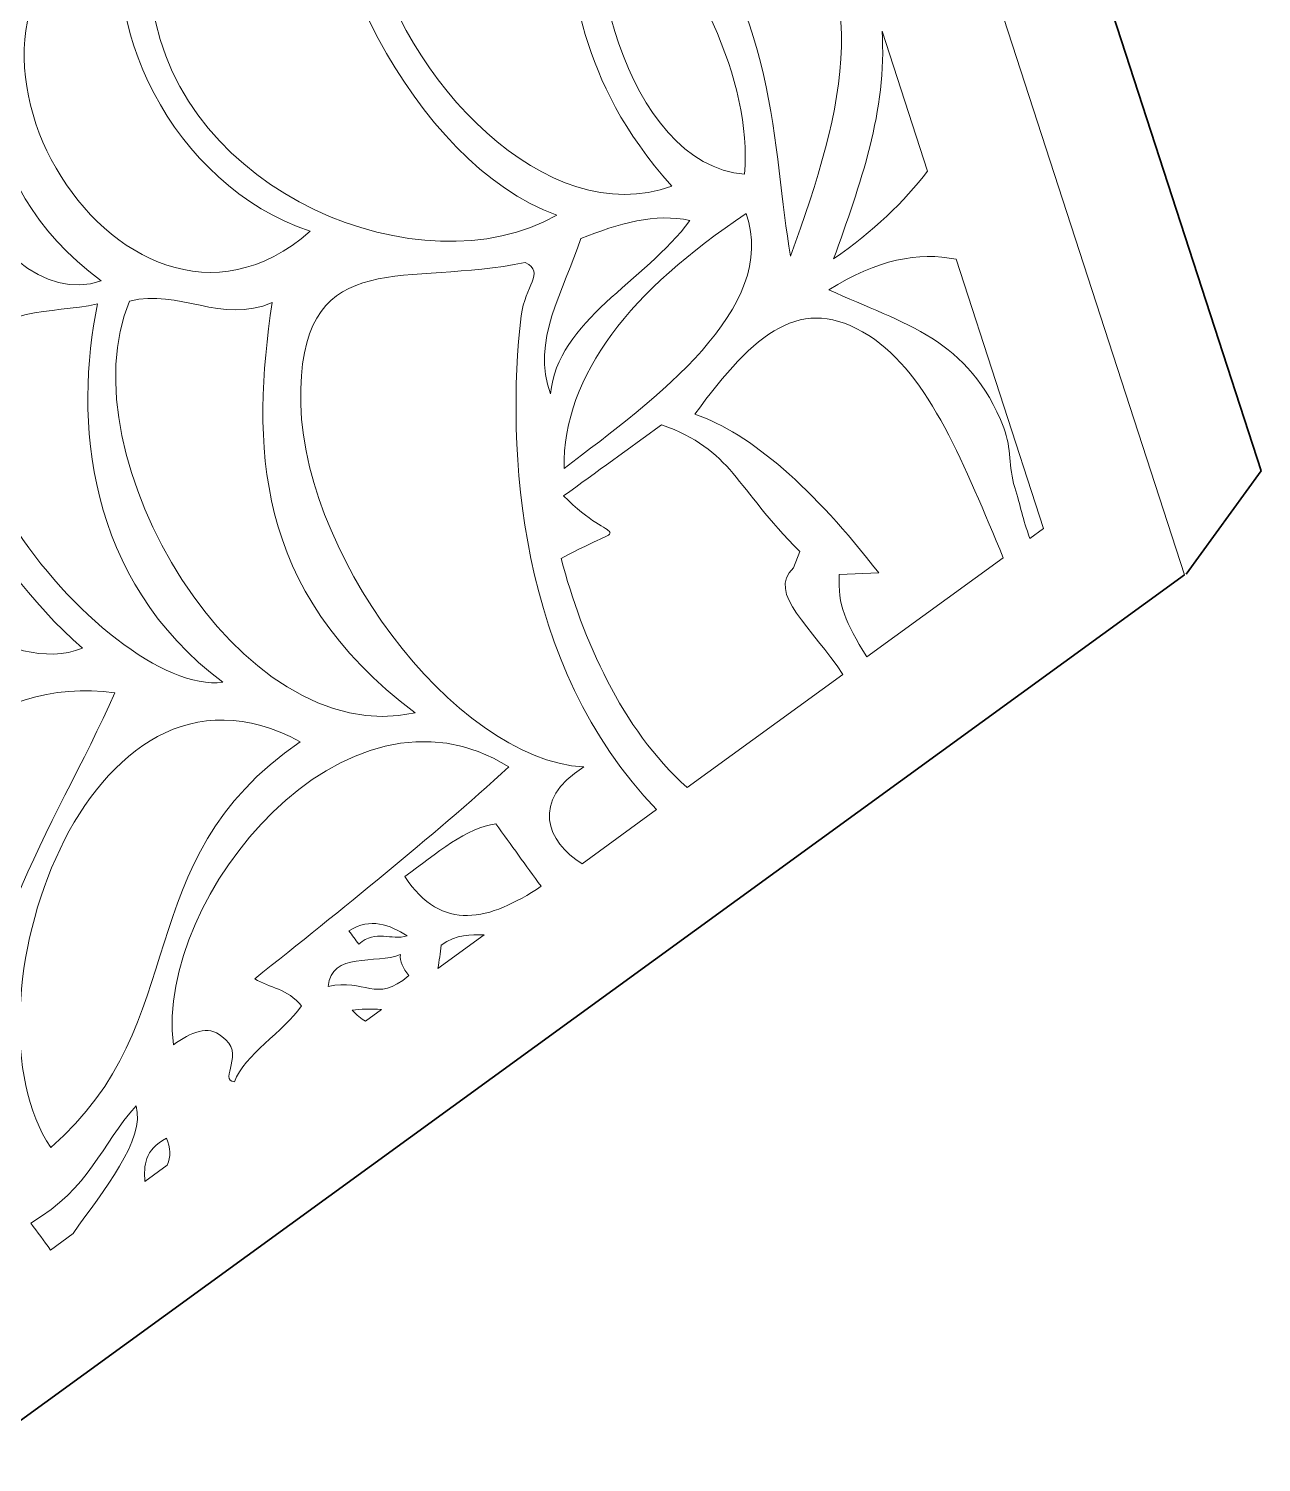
# Model space of a CAD drawing. Header units: millimetres. Extents: x -210 to 134, y -139 to 86.
# Drawn here: x 71.32 to 95.8, y -35.07 to -6.6 of the extents above; entities that cross this region are included whole.
import ezdxf

# ---------------------------------------------------------------- set-up
doc = ezdxf.new("R2010")
doc.units = ezdxf.units.MM
doc.header["$MEASUREMENT"] = 0
for name, color, linetype in [('Side 2 Detail', 7, 'Continuous'), ('Side 2 Outline', 7, 'Continuous'), ('Side 2 Scoring', 7, 'Continuous')]:
    doc.layers.add(name, color=color, linetype=linetype)

msp = doc.modelspace()

# ---------------------------------------------------------------- linework, layer by layer
at = {"layer": 'Side 2 Detail', "color": 250, "lineweight": 9}
for points, knots in [([(73.0482, -1.4053), (72.2458, -0.789), (71.7908, 0.3944), (71.0497, 0.7889), (71.0497, 0.7889), (71.0535, 1.5182), (70.3145, 2.3653), (70.3197, 3.095), (70.3197, 3.095), (68.3012, 1.0631), (66.6796, 0.3382), (64.6925, -1.5045), (64.6925, -1.5045), (66.5418, -7.308), (71.5472, -4.4513), (75.1525, -2.4426), (75.1525, -2.4426), (74.5679, -1.9028), (73.812, -1.991), (73.0482, -1.4053)], [0, 0, 0, 0, 0.1666667, 0.1666667, 0.1666667, 0.1666667, 0.3333333, 0.3333333, 0.3333333, 0.3333333, 0.5, 0.5, 0.5, 0.5, 0.6666667, 0.6666667, 0.6666667, 0.6666667, 1, 1, 1, 1]), ([(77.1706, -2.2456), (76.3534, -2.7737), (75.5104, -3.3842), (74.5317, -3.6746), (74.5317, -3.6746), (74.6963, -4.8178), (73.6363, -5.0928), (73.7851, -6.1373), (73.7851, -6.1373), (74.317, -9.8608), (79.1309, -11.83), (81.8084, -10.3017), (81.8084, -10.3017), (78.9459, -9.2792), (76.761, -4.6566), (77.1706, -2.2456)], [0, 0, 0, 0, 0.2, 0.2, 0.2, 0.2, 0.4, 0.4, 0.4, 0.4, 0.6, 0.6, 0.6, 0.6, 1, 1, 1, 1]), ([(83.8762, -3.6677), (86.2467, -6.0381), (86.0745, -9.0649), (86.4514, -11.1155), (86.4514, -11.1155), (87.5166, -8.1203), (88.2414, -5.7184), (85.9401, -2.978), (85.9401, -2.978), (85.2628, -3.2705), (84.3695, -2.9749), (83.8762, -3.6677)], [0, 0, 0, 0, 0.25, 0.25, 0.25, 0.25, 0.5, 0.5, 0.5, 0.5, 1, 1, 1, 1]), ([(85.5367, -9.4846), (85.6814, -7.6111), (84.5883, -5.3918), (82.9604, -3.523), (82.9604, -3.523), (82.0826, -4.731), (83.1878, -9.3364), (85.5367, -9.4846)], [0, 0, 0, 0, 0.3333333, 0.3333333, 0.3333333, 0.3333333, 1, 1, 1, 1]), ([(78.0887, -4.7662), (78.7623, -7.6518), (81.6203, -10.6318), (84.0904, -9.725), (84.0904, -9.725), (82.1526, -7.5408), (82.2377, -5.8335), (81.7312, -3.8754), (81.7312, -3.8754), (80.4204, -4.5781), (79.4041, -4.028), (78.0887, -4.7662)], [0, 0, 0, 0, 0.25, 0.25, 0.25, 0.25, 0.5, 0.5, 0.5, 0.5, 1, 1, 1, 1]), ([(73.3521, -4.1445), (68.4266, -6.1022), (73.1209, -13.9597), (76.9081, -10.6214), (76.9081, -10.6214), (74.1717, -9.7071), (72.5662, -6.3923), (73.3521, -4.1445)], [0, 0, 0, 0, 0.3333333, 0.3333333, 0.3333333, 0.3333333, 1, 1, 1, 1]), ([(71.0339, -5.2092), (70.2973, -5.46), (69.6262, -5.3325), (69.2407, -5.8307), (69.2407, -5.8307), (68.2661, -7.0895), (70.4789, -12.4026), (72.7619, -11.6074), (72.7619, -11.6074), (70.0538, -9.5851), (70.3314, -6.7912), (71.0339, -5.2092)], [0, 0, 0, 0, 0.25, 0.25, 0.25, 0.25, 0.5, 0.5, 0.5, 0.5, 1, 1, 1, 1]), ([(84.4515, -10.4079), (83.7718, -10.2556), (83.0342, -10.4657), (82.2824, -10.7682), (82.2824, -10.7682), (81.9589, -11.7866), (81.2844, -12.8167), (81.6827, -13.8502), (81.6827, -13.8502), (81.8184, -12.3922), (83.5547, -11.6219), (84.4515, -10.4079)], [0, 0, 0, 0, 0.25, 0.25, 0.25, 0.25, 0.5, 0.5, 0.5, 0.5, 1, 1, 1, 1]), ([(85.5684, -10.2714), (83.2922, -11.7886), (81.9335, -13.4506), (81.9507, -15.3309), (81.9507, -15.3309), (83.7852, -13.946), (86.2192, -12.1524), (85.5684, -10.2714)], [0, 0, 0, 0, 0.3333333, 0.3333333, 0.3333333, 0.3333333, 1, 1, 1, 1]), ([(81.1004, -12.302), (81.1724, -11.6894), (81.5886, -11.4565), (81.1824, -11.2395), (81.1824, -11.2395), (78.8381, -11.7384), (76.8085, -10.8743), (76.7217, -13.753), (76.7217, -13.753), (76.6259, -16.9301), (79.7638, -21.1063), (82.3414, -21.2599), (82.3414, -21.2599), (81.2792, -21.9276), (81.6075, -22.7489), (82.3107, -23.1809)], [0, 0, 0, 0, 0.2, 0.2, 0.2, 0.2, 0.4, 0.4, 0.4, 0.4, 0.6, 0.6, 0.6, 0.6, 1, 1, 1, 1]), ([(91.2039, -16.7193), (91.2039, -16.7193), (91.4753, -16.5215), (91.4753, -16.5215), (91.4753, -16.5215), (91.4753, -16.5215), (89.7383, -11.1782), (89.7383, -11.1782)], [0, 0, 0, 0, 0.3333333, 0.3333333, 0.3333333, 0.3333333, 1, 1, 1, 1]), ([(78.9917, -20.1816), (75.7433, -17.7445), (75.7537, -14.8017), (76.1543, -12.036), (76.1543, -12.036), (75.1453, -12.4797), (74.304, -11.7507), (73.3245, -12.0091), (73.3245, -12.0091), (72.0267, -15.0456), (75.5049, -20.9836), (78.9917, -20.1816)], [0, 0, 0, 0, 0.25, 0.25, 0.25, 0.25, 0.5, 0.5, 0.5, 0.5, 1, 1, 1, 1]), ([(90.6744, -17.1037), (89.9212, -15.3274), (89.2164, -13.4588), (88.0006, -12.6912), (88.0006, -12.6912), (86.665, -11.8479), (85.7479, -12.6161), (84.5462, -14.256), (84.5462, -14.256), (85.6724, -14.6357), (86.9006, -15.7333), (88.2015, -17.4076)], [0, 0, 0, 0, 0.25, 0.25, 0.25, 0.25, 0.5, 0.5, 0.5, 0.5, 1, 1, 1, 1]), ([(87.2062, -11.7831), (88.7193, -12.4715), (89.9953, -12.7491), (90.683, -14.5234), (90.683, -14.5234), (90.8473, -14.9464), (90.7701, -15.2923), (90.9021, -15.7105), (90.9021, -15.7105), (91.0175, -16.0743), (91.055, -16.3313), (91.2039, -16.7193)], [0, 0, 0, 0, 0.25, 0.25, 0.25, 0.25, 0.5, 0.5, 0.5, 0.5, 1, 1, 1, 1]), ([(72.6896, -12.0649), (71.7326, -12.2696), (70.6987, -12.0925), (70.1681, -13.0633), (70.1681, -13.0633), (69.8081, -13.7241), (70.3566, -15.4129), (70.9853, -16.4099), (70.9853, -16.4099), (72.1132, -18.2014), (74.0128, -19.7275), (75.1766, -19.5773), (75.1766, -19.5773), (72.4505, -17.5461), (72.2135, -14.3208), (72.6896, -12.0649)], [0, 0, 0, 0, 0.2, 0.2, 0.2, 0.2, 0.4, 0.4, 0.4, 0.4, 0.6, 0.6, 0.6, 0.6, 1, 1, 1, 1]), ([(69.5807, -12.4336), (64.5919, -12.4205), (69.4502, -20.0417), (72.3895, -18.9014), (72.3895, -18.9014), (70.3176, -17.092), (69.0357, -14.3208), (69.5807, -12.4336)], [0, 0, 0, 0, 0.3333333, 0.3333333, 0.3333333, 0.3333333, 1, 1, 1, 1]), ([(86.6343, -16.9804), (85.3503, -15.705), (85.2945, -14.9602), (83.8868, -14.4641), (83.8868, -14.4641), (83.2388, -14.9354), (82.5905, -15.4067), (81.9421, -15.8773), (81.9421, -15.8773), (82.977, -16.9301), (83.3749, -16.3224), (81.8925, -17.1182), (81.8925, -17.1182), (82.3248, -18.725), (83.0824, -20.4889), (84.3943, -21.6664)], [0, 0, 0, 0, 0.2, 0.2, 0.2, 0.2, 0.4, 0.4, 0.4, 0.4, 0.6, 0.6, 0.6, 0.6, 1, 1, 1, 1]), ([(71.758, -28.8143), (74.6385, -26.3235), (73.2319, -23.1547), (76.7104, -20.759), (76.7104, -20.759), (72.4553, -18.4459), (69.9008, -26.0672), (71.758, -28.8143)], [0, 0, 0, 0, 0.3333333, 0.3333333, 0.3333333, 0.3333333, 1, 1, 1, 1]), ([(73.0317, -19.7854), (68.0635, -19.066), (64.4262, -27.9062), (70.6098, -28.1625), (70.6098, -28.1625), (69.857, -25.1232), (71.8307, -22.5153), (73.0317, -19.7854)], [0, 0, 0, 0, 0.3333333, 0.3333333, 0.3333333, 0.3333333, 1, 1, 1, 1]), ([(74.1927, -26.7748), (74.5441, -26.5323), (74.8824, -26.3711), (75.157, -26.6143), (75.157, -26.6143), (75.651, -26.9319), (75.0774, -27.4824), (75.4057, -27.5141), (75.4057, -27.5141), (75.6, -26.9712), (76.3817, -26.5219), (76.74, -26.0045), (76.74, -26.0045), (76.4568, -25.6558), (76.1181, -25.651), (75.8084, -25.4657), (75.8084, -25.4657), (77.5572, -24.0745), (79.2918, -22.68), (80.8555, -21.2592), (80.8555, -21.2592), (77.6192, -19.2176), (73.8292, -23.8396), (74.1927, -26.7748)], [0, 0, 0, 0, 0.1428571, 0.1428571, 0.1428571, 0.1428571, 0.2857143, 0.2857143, 0.2857143, 0.2857143, 0.4285714, 0.4285714, 0.4285714, 0.4285714, 0.5714286, 0.5714286, 0.5714286, 0.5714286, 0.7142857, 0.7142857, 0.7142857, 0.7142857, 1, 1, 1, 1]), ([(78.7895, -23.4351), (79.5243, -24.5596), (80.4758, -24.3109), (81.4966, -23.6294), (81.4966, -23.6294), (81.1969, -23.2167), (80.8968, -22.8047), (80.5975, -22.392), (80.5975, -22.392), (80.0421, -22.4402), (79.4089, -22.9838), (78.7895, -23.4351)], [0, 0, 0, 0, 0.25, 0.25, 0.25, 0.25, 0.5, 0.5, 0.5, 0.5, 1, 1, 1, 1]), ([(77.6805, -24.5107), (77.7449, -24.5996), (77.8087, -24.6878), (77.8731, -24.776), (77.8731, -24.776), (78.2324, -24.4831), (78.5097, -24.7077), (78.8377, -24.6154), (78.8377, -24.6154), (78.4822, -24.3887), (78.1139, -24.2447), (77.6805, -24.5107)], [0, 0, 0, 0, 0.25, 0.25, 0.25, 0.25, 0.5, 0.5, 0.5, 0.5, 1, 1, 1, 1]), ([(80.368, -24.5927), (80.0931, -24.5968), (79.823, -24.5672), (79.5119, -24.8015), (79.5119, -24.8015), (79.4964, -24.9551), (79.4675, -25.1074), (79.4482, -25.2603)], [0, 0, 0, 0, 0.3333333, 0.3333333, 0.3333333, 0.3333333, 1, 1, 1, 1]), ([(77.2702, -25.6193), (78.0012, -25.445), (78.2059, -25.97), (78.8694, -25.403), (78.8694, -25.403), (78.7509, -25.2542), (78.6889, -25.1136), (78.7006, -24.9854), (78.7006, -24.9854), (78.2341, -25.1818), (77.3119, -24.9227), (77.2702, -25.6193)], [0, 0, 0, 0, 0.25, 0.25, 0.25, 0.25, 0.5, 0.5, 0.5, 0.5, 1, 1, 1, 1]), ([(78.324, -26.0775), (78.1225, -26.0555), (77.9037, -26.0734), (77.7446, -26.0858), (77.7446, -26.0858), (77.8286, -26.1885), (77.9175, -26.2574), (78.0102, -26.3056)], [0, 0, 0, 0, 0.3333333, 0.3333333, 0.3333333, 0.3333333, 1, 1, 1, 1]), ([(73.453, -27.9875), (72.7537, -28.7633), (72.5452, -29.617), (71.3636, -30.3157), (71.3636, -30.3157), (71.4934, -30.4948), (71.623, -30.6733), (71.7532, -30.8524)], [0, 0, 0, 0, 0.3333333, 0.3333333, 0.3333333, 0.3333333, 1, 1, 1, 1])]:
    msp.add_open_spline(points, degree=3, knots=knots, dxfattribs=at)
for points in [[(88.2666, -6.6472), (88.3692, -8.223), (87.8322, -9.6968), (87.303, -11.172)], [(89.1699, -9.4288), (89.1699, -9.4288), (88.2666, -6.6472), (88.2666, -6.6472)], [(87.303, -11.172), (88.0936, -10.6173), (88.7079, -10.0358), (89.1699, -9.4288)], [(89.7383, -11.1782), (88.9976, -11.0245), (88.1677, -11.1809), (87.2062, -11.7831)], [(83.79, -22.1053), (81.0288, -19.2611), (80.7928, -14.9189), (81.1004, -12.302)], [(86.511, -17.3063), (86.511, -17.3063), (86.6343, -16.9804), (86.6343, -16.9804)], [(87.4859, -19.4202), (86.8975, -18.5024), (85.9542, -17.8051), (86.511, -17.3063)], [(87.9641, -19.073), (87.9641, -19.073), (90.6744, -17.1037), (90.6744, -17.1037)], [(87.4139, -17.4393), (87.3936, -18.0608), (87.5269, -18.3667), (87.9641, -19.073)], [(88.2015, -17.4076), (88.2015, -17.4076), (87.4139, -17.4393), (87.4139, -17.4393)], [(84.3943, -21.6664), (84.3943, -21.6664), (87.4859, -19.4202), (87.4859, -19.4202)], [(82.3107, -23.1809), (82.3107, -23.1809), (83.79, -22.1053), (83.79, -22.1053)], [(79.4482, -25.2603), (79.4482, -25.2603), (80.368, -24.5927), (80.368, -24.5927)], [(78.0102, -26.3056), (78.0102, -26.3056), (78.324, -26.0775), (78.324, -26.0775)], [(72.2028, -30.5251), (72.8081, -29.6611), (73.6418, -28.6696), (73.453, -27.9875)], [(74.0556, -28.6296), (73.6163, -28.8694), (73.607, -29.1767), (73.6287, -29.4895)], [(74.0718, -29.1671), (74.1383, -28.9997), (74.1479, -28.8226), (74.0556, -28.6296)], [(73.6287, -29.4895), (73.6287, -29.4895), (74.0718, -29.1671), (74.0718, -29.1671)], [(71.7532, -30.8524), (71.7532, -30.8524), (72.2028, -30.5251), (72.2028, -30.5251)]]:
    msp.add_open_spline(points, degree=3, dxfattribs=at)
at = {"layer": 'Side 2 Outline', "color": 250, "lineweight": 35}
for points in [[(95.7979, -15.3809), (95.7979, -15.3809), (88.4719, 7.167), (88.4719, 7.167)], [(94.3069, -17.4334), (94.3069, -17.4334), (95.7979, -15.3809), (95.7979, -15.3809)], [(70.0155, -35.0682), (70.0155, -35.0682), (94.2745, -17.4431), (94.2745, -17.4431)]]:
    msp.add_open_spline(points, degree=3, dxfattribs=at)
at = {"layer": 'Side 2 Scoring', "color": 250, "lineweight": 18}
msp.add_open_spline([(85.0086, 11.0758), (85.0086, 11.0758), (94.2745, -17.4424), (94.2745, -17.4424)], degree=3, dxfattribs=at)

doc.saveas('drawing.dxf')
